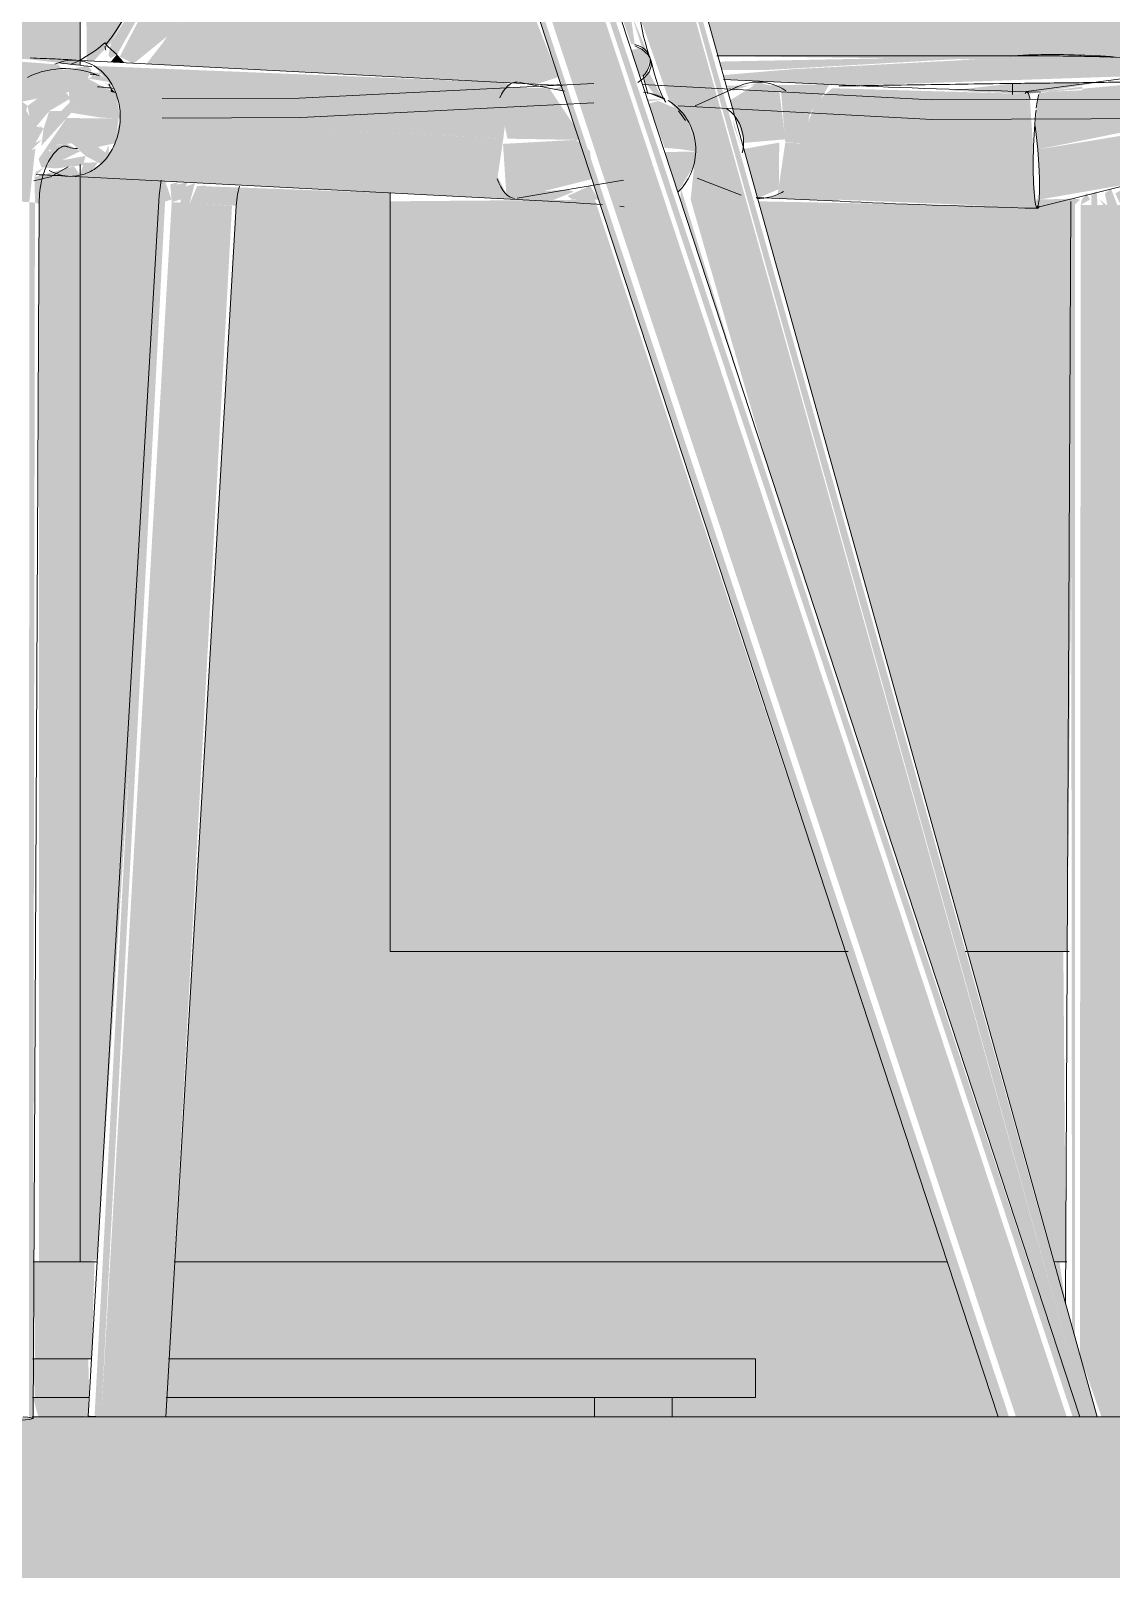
# Model space of a CAD drawing. Header units: inches. Extents: x -23034 to -8288, y -132 to 853.
# Drawn here: x -19226.67 to -19212.73, y -1.96 to 17.87 of the extents above; entities that cross this region are included whole.
import ezdxf

# ---------------------------------------------------------------- set-up
doc = ezdxf.new("R2010")
doc.units = ezdxf.units.IN
doc.header["$MEASUREMENT"] = 0
for name, color, linetype, lineweight in [('A-DOOR', 31, 'Continuous', 9), ('A-GLAZ-CWMG', 51, 'Continuous', 9), ('C-BLDG-PADS', 91, 'Continuous', 9), ('I-FURN', 30, 'Continuous', 9)]:
    doc.layers.add(name, color=color, linetype=linetype, lineweight=lineweight)

# ---------------------------------------------------------------- blocks, each defined once
blk = doc.blocks.new('HermanMiller_Collection_Air-Chair_SideChair_Arms - Arms-V30-Section 8')
at = {"layer": 'I-FURN'}
for points in [[(-26075.563, 0), (-26082.421, 20.636), (-26082.48, 20.578), (-26075.652, 0), (-26075.567, 0)], [(-26075.728, 0), (-26082.534, 20.578), (-26082.949, 20.422), (-26083.149, 20.348), (-26076.383, 0), (-26075.823, 0)], [(-26076.59, 0), (-26076.472, 0), (-26083.242, 20.368), (-26083.284, 20.331), (-26076.612, 0)], [(-26087.758, 17.455), (-26087.267, 17.854), (-26087.161, 18.111), (-26087.036, 18.921), (-26087.039, 19.175), (-26087.274, 19.149), (-26087.61, 18.176), (-26087.942, 17.541), (-26087.779, 17.457)], [(-26081.299, 17.697), (-26081.438, 18.668), (-26081.519, 19.164), (-26081.864, 19.207), (-26081.345, 17.703)], [(-26082.563, 17.185), (-26082.283, 17.279), (-26082.583, 18.033), (-26087.182, 18.028), (-26087.393, 17.71), (-26087.599, 17.447), (-26082.713, 17.193)], [(-26081.226, 17.263), (-26081.134, 17.371), (-26081.107, 17.536), (-26081.208, 17.661), (-26081.345, 17.625), (-26081.234, 17.288)], [(-26087.881, 17.462), (-26087.978, 17.57), (-26088.06, 17.471), (-26087.888, 17.462)], [(-26088.359, 17.259), (-26088.303, 17.369), (-26088.359, 17.419), (-26088.681, 17.369), (-26088.657, 17.337), (-26088.374, 17.331)], [(-26087.99, 17.069), (-26088.06, 17.14), (-26088.06, 17.09)], [(-26081.958, 16.466), (-26082.401, 17.132), (-26082.945, 17.149), (-26083.04, 16.953), (-26082.942, 16.483), (-26081.961, 16.466)], [(-26082.242, 17.154), (-26082.266, 17.177), (-26082.266, 17.158)], [(-26080.512, 16.318), (-26080.603, 16.695), (-26080.723, 16.85), (-26080.718, 16.853), (-26080.996, 16.969), (-26081.118, 16.935), (-26080.913, 16.364), (-26080.732, 16.35)], [(-26082.391, 15.675), (-26082.084, 15.8), (-26082.177, 15.826), (-26082.959, 15.775), (-26083.068, 15.993), (-26082.995, 16.484), (-26087.936, 16.742), (-26088.028, 16.376), (-26088.185, 16.156), (-26088.438, 16.014), (-26088.577, 15.997), (-26082.418, 15.676)], [(-26082.85, 15.713), (-26081.841, 15.964), (-26081.877, 16.325), (-26082.058, 16.468), (-26082.999, 16.416), (-26082.957, 15.773), (-26082.852, 15.714)], [(-26089.061, -0.022), (-26089.036, 15.658), (-26089.109, 15.665), (-26089.113, -0.007), (-26089.07, -0.015)]]:
    blk.add_hatch(color=256, dxfattribs=at).paths.add_polyline_path(points, flags=0)
h = blk.add_hatch(color=256, dxfattribs=at)
h.paths.add_polyline_path([(-26088.058, 17.521), (-26087.971, 17.577), (-26087.508, 18.397), (-26087.336, 19.21), (-26087.413, 19.204), (-26087.699, 18.29), (-26088.052, 17.726), (-26088.088, 17.56)], flags=0)
h.paths.add_polyline_path([(-26087.699, 18.396), (-26087.526, 18.686), (-26087.618, 18.654), (-26087.699, 18.397)], flags=0)
h.paths.add_polyline_path([(-26088.131, 17.674), (-26087.73, 18.29), (-26087.867, 18.115), (-26088.122, 17.688)], flags=0)
h = blk.add_hatch(color=256, dxfattribs=at)
h.paths.add_polyline_path([(-26081.317, 18.324), (-26081.363, 19.118), (-26081.433, 19.095), (-26081.368, 18.162), (-26081.369, 18.399), (-26081.33, 18.376)], flags=0)
h.paths.add_polyline_path([(-26081.142, 17.606), (-26081.343, 18.09), (-26081.208, 17.661)], flags=0)
h = blk.add_hatch(color=256, dxfattribs=at)
h.paths.add_polyline_path([(-26087.936, 16.742), (-26087.99, 17.069), (-26088.359, 17.259), (-26088.382, 17.369), (-26088.657, 17.337), (-26088.732, 17.439), (-26089.8, 17.52), (-26090.159, 17.47), (-26090.877, 17.405), (-26091.038, 17.151), (-26091.083, 16.828), (-26089.4, 16.855), (-26089.295, 16.941), (-26088.597, 17.085), (-26088.588, 16.948), (-26088.699, 16.838), (-26088.188, 16.755), (-26087.948, 16.743)], flags=0)
h.paths.add_polyline_path([(-26088.546, 16.839), (-26088.473, 16.865), (-26088.541, 16.839)], flags=0)
h.paths.add_polyline_path([(-26088.06, 17.212), (-26088.205, 17.313), (-26088.359, 17.259), (-26088.155, 17.227)], flags=0)
h.paths.add_polyline_path([(-26090.576, 17.311), (-26090.587, 17.425), (-26090.43, 17.347)], flags=0)
h = blk.add_hatch(color=256, dxfattribs=at)
h.paths.add_polyline_path([(-26088.023, 17.136), (-26088.155, 17.227), (-26088.06, 17.14)], flags=0)
h.paths.add_polyline_path([(-26088.303, 17.278), (-26088.155, 17.331), (-26088.303, 17.337), (-26088.303, 17.331)], flags=0)
h = blk.add_hatch(color=256, dxfattribs=at)
h.paths.add_polyline_path([(-26082.995, 16.484), (-26082.91, 17.179), (-26082.966, 17.206), (-26088.271, 17.421), (-26088.021, 17.133), (-26087.948, 16.909), (-26087.936, 16.742), (-26083.059, 16.488)], flags=0)
h.paths.add_polyline_path([(-26082.223, 17.097), (-26082.242, 17.154), (-26082.362, 17.124)], flags=0)
h = blk.add_hatch(color=256, dxfattribs=at)
h.paths.add_polyline_path([(-26088.953, 16.391), (-26088.546, 16.839), (-26088.851, 16.84), (-26088.924, 16.615)], flags=0)
h.paths.add_polyline_path([(-26089.13, 16.907), (-26089.106, 16.771), (-26089.15, 16.85)], flags=0)
h.paths.add_polyline_path([(-26089.109, 15.665), (-26089.031, 16.356), (-26089.083, 16.333), (-26088.924, 16.615), (-26089.018, 16.64), (-26088.851, 16.84), (-26088.572, 17.004), (-26088.692, 17.138), (-26088.851, 17.05), (-26088.918, 17.062), (-26089.13, 16.907), (-26089.21, 16.965), (-26089.381, 16.894), (-26089.553, 16.579), (-26089.691, 16.448), (-26089.584, 15.676), (-26089.208, 15.67)], flags=0)
h = blk.add_hatch(color=256, dxfattribs=at)
h.paths.add_polyline_path([(-26080.645, 16.715), (-26080.727, 16.801), (-26080.645, 16.715)], flags=0)
h.paths.add_polyline_path([(-26081.127, 16.963), (-26080.915, 16.991), (-26081.137, 16.991), (-26081.132, 16.975)], flags=0)
h = blk.add_hatch(color=256, dxfattribs=at)
h.paths.add_polyline_path([(-26090.327, 16.074), (-26089.62, 16.161), (-26089.656, 16.231), (-26089.685, 16.338), (-26089.609, 16.526), (-26089.431, 16.803), (-26091.101, 16.828), (-26090.991, 16.355), (-26090.906, 16.232), (-26090.191, 16.149)], flags=0)
h.paths.add_polyline_path([(-26088.765, 16.099), (-26088.412, 16.143), (-26088.384, 16.26), (-26088.185, 16.156), (-26088.083, 16.274), (-26088.224, 16.376), (-26088.004, 16.423), (-26087.956, 16.743), (-26088.628, 16.749), (-26088.99, 16.22), (-26088.953, 16.115), (-26088.887, 16.11)], flags=0)
h.paths.add_polyline_path([(-26088.686, 16.205), (-26088.862, 16.333), (-26088.749, 16.403), (-26088.559, 16.423), (-26088.384, 16.26)], flags=0)
h.paths.add_polyline_path([(-26088.924, 16.615), (-26088.999, 16.663), (-26088.953, 16.619)], flags=0)
h.paths.add_polyline_path([(-26089.083, 16.333), (-26088.942, 16.475), (-26089.029, 16.429), (-26089.071, 16.354)], flags=0)
h.paths.add_polyline_path([(-26089.691, 16.448), (-26089.66, 16.696), (-26089.583, 16.64), (-26089.681, 16.465)], flags=0)
h = blk.add_hatch(color=256, dxfattribs=at)
h.paths.add_polyline_path([(-26090.472, 15.697), (-26089.843, 15.85), (-26089.797, 16.016), (-26089.775, 15.924), (-26089.837, 16.079), (-26090.191, 16.149), (-26090.461, 16.098), (-26090.49, 15.778)], flags=0)
h.paths.add_polyline_path([(-26089.04, 15.988), (-26088.919, 16.112), (-26089.025, 16.055), (-26089.037, 16.002)], flags=0)
h.paths.add_polyline_path([(-26088.686, 16.205), (-26088.45, 16.322), (-26088.623, 16.416), (-26088.839, 16.382), (-26088.83, 16.258), (-26088.7, 16.21)], flags=0)
h = blk.add_hatch(color=256, dxfattribs=at)
h.paths.add_polyline_path([(-26081.763, 15.696), (-26081.874, 15.877), (-26082.164, 15.745), (-26082.107, 15.699), (-26081.949, 15.698)], flags=0)
h.paths.add_polyline_path([(-26080.744, 15.793), (-26080.543, 16.124), (-26080.512, 16.318), (-26080.913, 16.31), (-26080.786, 15.922)], flags=0)
for p, q in [((-26075.561, 0), (-26082.367, 20.741)), ((-26083.317, 20.429), (-26076.614, 0)), ((-26088.105, 17.711), (-26088.132, 17.721)), ((-26088.573, 17.443), (-26088.473, 17.483)), ((-26082.334, 17.173), (-26088.516, 17.496)), ((-26082.205, 17.094), (-26082.797, 17.21)), ((-26082.232, 17.168), (-26082.334, 17.173)), ((-26080.645, 16.717), (-26080.736, 16.844)), ((-26088.6, 15.998), (-26082.412, 15.675)), ((-26082.817, 15.714), (-26081.446, 15.946)), ((-26089.06, -0.021), (-26088.983, 15.645))]:
    blk.add_line(p, q, dxfattribs=at)
at = {"layer": 'I-FURN', "flags": 128}
for points in [[(-26087.449, 19.197), (-26087.471, 19.09), (-26087.496, 18.983), (-26087.524, 18.877), (-26087.556, 18.771), (-26087.591, 18.667), (-26087.63, 18.563), (-26087.671, 18.461), (-26087.715, 18.361), (-26087.763, 18.262), (-26087.813, 18.166), (-26087.866, 18.071), (-26087.922, 17.979), (-26087.98, 17.889), (-26088.041, 17.802), (-26088.104, 17.718), (-26088.122, 17.694)], [(-26081.112, 17.551), (-26081.138, 17.631), (-26081.162, 17.714), (-26081.185, 17.8), (-26081.204, 17.889), (-26081.222, 17.981), (-26081.237, 18.076), (-26081.249, 18.174), (-26081.259, 18.274), (-26081.266, 18.376), (-26081.27, 18.48), (-26081.271, 18.585), (-26081.27, 18.692), (-26081.265, 18.801), (-26081.258, 18.91), (-26081.248, 19.02), (-26081.245, 19.052)], [(-26088.467, 17.486), (-26088.244, 17.627), (-26088.134, 17.72)], [(-26088.132, 17.721), (-26088.132, 17.711), (-26088.105, 17.681), (-26088.052, 17.633), (-26087.978, 17.57)], [(-26081.298, 17.681), (-26081.202, 17.633), (-26081.132, 17.57), (-26081.092, 17.498), (-26081.086, 17.42)], [(-26088.504, 17.495), (-26088.529, 17.497), (-26088.555, 17.498), (-26088.583, 17.5), (-26088.611, 17.502), (-26088.642, 17.504), (-26088.673, 17.505), (-26088.706, 17.507), (-26088.74, 17.509), (-26088.775, 17.511), (-26088.811, 17.512), (-26088.849, 17.514), (-26088.888, 17.516), (-26088.928, 17.518), (-26088.968, 17.519), (-26089.01, 17.521), (-26089.053, 17.523), (-26089.097, 17.524)], [(-26080.901, 16.955), (-26080.911, 16.971), (-26080.95, 17.046), (-26080.988, 17.139), (-26081.049, 17.328), (-26081.089, 17.486)], [(-26088.702, 17.386), (-26088.766, 17.381), (-26088.83, 17.372), (-26088.894, 17.359), (-26088.956, 17.343), (-26089.017, 17.323), (-26089.076, 17.3), (-26089.134, 17.273)], [(-26088.702, 17.386), (-26088.637, 17.387), (-26088.573, 17.384), (-26088.509, 17.377), (-26088.445, 17.367), (-26088.382, 17.353), (-26088.321, 17.335), (-26088.261, 17.314), (-26088.206, 17.292)], [(-26081.086, 17.42), (-26081.114, 17.342), (-26081.173, 17.27), (-26081.261, 17.207)], [(-26087.393, 16.999), (-26085.629, 17.006), (-26081.827, 17.195)], [(-26081.056, 17.056), (-26081.129, 17.074), (-26081.186, 17.084)], [(-26080.913, 16.99), (-26080.915, 16.991), (-26081.095, 17.066), (-26081.133, 17.075)], [(-26087.393, 16.749), (-26085.605, 16.757), (-26081.826, 16.945)], [(-26088.655, 16.387), (-26088.66, 16.386), (-26088.664, 16.386), (-26088.669, 16.385), (-26088.675, 16.383), (-26088.681, 16.381), (-26088.687, 16.379), (-26088.695, 16.375), (-26088.703, 16.371), (-26088.712, 16.366), (-26088.722, 16.359), (-26088.732, 16.351), (-26088.744, 16.342), (-26088.755, 16.331), (-26088.768, 16.319), (-26088.78, 16.305), (-26088.793, 16.29), (-26088.807, 16.273), (-26088.82, 16.254), (-26088.833, 16.234), (-26088.847, 16.212), (-26088.86, 16.189), (-26088.872, 16.164), (-26088.885, 16.137), (-26088.897, 16.11), (-26088.908, 16.08), (-26088.919, 16.05), (-26088.929, 16.019), (-26088.938, 15.986), (-26088.947, 15.952), (-26088.955, 15.918), (-26088.961, 15.882), (-26088.967, 15.846), (-26088.972, 15.809), (-26088.976, 15.772), (-26088.979, 15.734), (-26088.982, 15.696), (-26088.983, 15.658), (-26088.983, 15.645)], [(-26088.655, 16.387), (-26088.651, 16.387), (-26088.646, 16.386), (-26088.641, 16.386), (-26088.636, 16.385), (-26088.629, 16.384), (-26088.622, 16.382), (-26088.615, 16.379), (-26088.607, 16.376)], [(-26089.05, 15.938), (-26088.834, 15.991), (-26088.608, 16.119)], [(-26088.613, 15.999), (-26088.631, 16), (-26088.65, 16.001), (-26088.672, 16.003), (-26088.695, 16.004), (-26088.72, 16.006), (-26088.748, 16.007), (-26088.776, 16.009), (-26088.807, 16.01), (-26088.839, 16.012), (-26088.872, 16.014), (-26088.907, 16.015), (-26088.943, 16.017), (-26088.98, 16.018), (-26089.018, 16.02)], [(-26081.716, 15.632), (-26081.79, 15.638), (-26081.872, 15.644), (-26081.96, 15.649), (-26082.054, 15.655), (-26082.155, 15.661), (-26082.261, 15.667), (-26082.373, 15.673), (-26082.412, 15.675)], [(-26081.435, 15.605), (-26081.458, 15.608), (-26081.492, 15.612)], [(-26076.614, 0), (-26076.612, 0), (-26076.59, 0), (-26076.542, 0), (-26076.472, 0)], [(-26076.472, 0), (-26076.383, 0), (-26076.278, 0), (-26076.164, 0), (-26076.047, 0), (-26075.931, 0), (-26075.823, 0), (-26075.728, 0)], [(-26075.728, 0), (-26075.652, 0), (-26075.597, 0), (-26075.567, 0), (-26075.563, 0)]]:
    blk.add_lwpolyline(points, dxfattribs=at)
at = {"layer": 'I-FURN'}
for centre, major_axis, ratio, start_param, end_param in [((-26087.73, 17.385), (-0.393, 0.31), 0.26753, 0.154175, 0.415975), ((-26081.583, 17.385), (0.471, 0.167), 0.596783, 5.443965, 7.014761), ((-26083.758, 101.858), (0, 84.69), 0.707107, 3.058682, 3.065617), ((-26088.406, 16.834), (0.201, 0.458), 0.710322, 0.092484, 0.337907), ((-26088.406, 16.834), (0.201, 0.458), 0.710322, 5.573895, 5.835694), ((-26082.831, 16.463), (0.01, 0.75), 0.422766, 6.255951, 7.041349), ((-26081.259, 16.334), (0.202, 0.722), 0.995009, 6.073844, 6.271283), ((-26081.259, 16.334), (0.202, 0.722), 0.995009, 4.962286, 6.009483), ((-26088.406, 16.834), (0.201, 0.458), 0.710322, 3.141593, 3.4795), ((-26081.259, 16.334), (0.202, 0.722), 0.995009, 4.176887, 4.962286), ((-26082.831, 16.463), (0.01, 0.75), 0.422766, 2.299651, 3.114358), ((-26089.56, -0.018), (-0.5, 0.002), 0.058011, 2.298549, 3.869345)]:
    blk.add_ellipse(centre, major_axis=major_axis, ratio=ratio, start_param=start_param, end_param=end_param, dxfattribs=at)
for points, knots in [([(-26088.781, 17.443), (-26088.749, 17.458), (-26088.669, 17.486), (-26088.587, 17.497), (-26088.54, 17.496)], [0.7529809, 0.7529809, 0.7529809, 0.7529809, 0.8571429, 1, 1, 1, 1]), ([(-26088.54, 17.496), (-26088.446, 17.495), (-26088.261, 17.444), (-26088.061, 17.246), (-26087.954, 16.995), (-26087.934, 16.826), (-26087.936, 16.742)], [0, 0, 0, 0, 0.285714, 0.571429, 0.785714, 1, 1, 1, 1]), ([(-26087.936, 16.742), (-26087.939, 16.629), (-26087.987, 16.404), (-26088.156, 16.158), (-26088.367, 16.023), (-26088.507, 15.997), (-26088.577, 15.997)], [0, 0, 0, 0, 0.285714, 0.571429, 0.785714, 1, 1, 1, 1])]:
    blk.add_open_spline(points, degree=3, knots=knots, dxfattribs=at)
for points in [[(-26088.019, 17.131), (-26088.09, 17.139), (-26088.16, 17.146), (-26088.231, 17.153)], [(-26082.347, 17.174), (-26082.319, 17.175), (-26082.292, 17.176), (-26082.266, 17.177)], [(-26088.577, 15.997), (-26088.624, 15.998), (-26088.718, 16.011), (-26088.808, 16.049), (-26088.851, 16.073)]]:
    blk.add_open_spline(points, degree=3, dxfattribs=at)
blk = doc.blocks.new('Falcon 7700 Series Pedestal Base - 36_ Square Top x 30_ - Wheelchair Height-V35-Section 8')
at = {"layer": 'I-FURN'}
h = blk.add_hatch(color=256, dxfattribs=at)
h.paths.add_polyline_path([(-26086.494, 0.25), (-26079.741, 0.25), (-26079.741, 0.75), (-26087.305, 0.75), (-26087.335, 0.25)], flags=0)
h.paths.add_polyline_path([(-26088.993, 0.25), (-26088.335, 0.25), (-26088.348, 0.75), (-26089.057, 0.75), (-26089.036, 0.25)], flags=0)
h.paths.add_polyline_path([(-26090.751, 0.25), (-26090.891, 0.75), (-26095.297, 0.75), (-26095.297, 0.25)], flags=0)
blk.add_hatch(color=256, dxfattribs=at).paths.add_polyline_path([(-26081.449, 0), (-26081.19, 0), (-26081.19, 0.25), (-26081.449, 0.25)], flags=0)
for p, q in [((-26089.067, 0.75), (-26088.304, 0.75)), ((-26087.315, 0.75), (-26079.741, 0.75)), ((-26079.741, 0.25), (-26079.741, 0.75)), ((-26088.334, 0.25), (-26089.069, 0.25)), ((-26079.741, 0.25), (-26087.344, 0.25)), ((-26081.819, 0.25), (-26081.819, 0)), ((-26080.819, 0), (-26080.819, 0.25))]:
    blk.add_line(p, q, dxfattribs=at)
blk = doc.blocks.new('HermanMiller_Collection_Air-Chair_SideChair_Arms - Arms-V36-Section 8')
at = {"layer": 'I-FURN'}
for points in [[(-26075.47, 0), (-26075.337, 0), (-26081.17, 20.653), (-26081.156, 20.399), (-26075.563, 0.331)], [(-26075.47, 0), (-26081.183, 20.399), (-26081.246, 18.09), (-26080.851, 16.96), (-26080.582, 16.64), (-26080.515, 16.298), (-26080.579, 15.697), (-26079.57, 12.214), (-26075.558, 0)], [(-26079.632, 17.367), (-26076.385, 17.552), (-26080.208, 17.477), (-26080.178, 17.367)], [(-26076.085, 15.697), (-26074.929, 15.898), (-26074.226, 16.21), (-26074.11, 16.306), (-26073.764, 16.482), (-26073.171, 17.072), (-26073.123, 17.219), (-26073.374, 17.42), (-26073.969, 16.904), (-26074.878, 16.545), (-26076.102, 16.344), (-26076.079, 15.816)], [(-26079.896, 16.428), (-26079.358, 16.475), (-26079.441, 17.144), (-26079.707, 17.204), (-26080.069, 16.978), (-26079.901, 16.489)], [(-26076.159, 16.318), (-26076.207, 17.059), (-26076.223, 17.06), (-26078.753, 17.133), (-26078.959, 16.953), (-26079.097, 16.617), (-26079.119, 16.423), (-26076.593, 16.331)], [(-26076.427, 17.069), (-26076.427, 17.195), (-26077.238, 17.103), (-26076.593, 17.076)], [(-26076.221, 17.06), (-26076.151, 17.07), (-26075.308, 17.208), (-26076.427, 17.195), (-26076.427, 17.069), (-26076.223, 17.06)], [(-26079.919, 16.348), (-26080.035, 16.738), (-26080.02, 16.64)], [(-26079.717, 15.714), (-26079.442, 15.832), (-26079.436, 16.433), (-26079.907, 16.348), (-26079.861, 16.233), (-26079.735, 15.779)], [(-26078.636, 15.675), (-26078.884, 15.775), (-26079.061, 16.048), (-26079.119, 16.423), (-26079.359, 16.428), (-26079.456, 15.771), (-26079.549, 15.718), (-26078.753, 15.68)], [(-26076.123, 15.606), (-26076.161, 16.124), (-26076.159, 16.318), (-26079.119, 16.423), (-26079.061, 16.048), (-26078.884, 15.775), (-26078.753, 15.699), (-26076.593, 15.613)], [(-26087.272, 15.665), (-26087.195, 15.925), (-26087.29, 15.893), (-26087.273, 15.675)], [(-26088.196, 0), (-26088.182, 0), (-26087.357, 15.67), (-26087.438, 15.675), (-26088.267, 0.005)], [(-26076.094, 15.639), (-26076.113, 15.755), (-26076.097, 15.647)], [(-26087.82, 0), (-26087.475, 0), (-26086.567, 15.624), (-26087.272, 15.665), (-26088.182, 0), (-26087.95, 0)], [(-26087.475, 0), (-26087.349, 0), (-26086.494, 15.62), (-26086.567, 15.624), (-26087.475, 0)], [(-26075.62, 1.015), (-26075.621, 15.637), (-26075.674, 15.622), (-26075.66, 1.158), (-26075.652, 1.129)], [(-26075.28, 0), (-26074.919, 0), (-26074.842, 15.624), (-26075.548, 15.63), (-26075.558, 0.791), (-26075.28, 0)]]:
    blk.add_hatch(color=256, dxfattribs=at).paths.add_polyline_path(points, flags=0)
h = blk.add_hatch(color=256, dxfattribs=at)
h.paths.add_polyline_path([(-26079.825, 12.993), (-26080.705, 15.842), (-26080.712, 15.697), (-26080.001, 13.528)], flags=0)
h.paths.add_polyline_path([(-26080.943, 17.002), (-26081.134, 17.371), (-26081.174, 17.223), (-26081.04, 17.043), (-26080.958, 17.009)], flags=0)
h.paths.add_polyline_path([(-26081.343, 18.09), (-26081.353, 18.465), (-26081.344, 18.109)], flags=0)
h = blk.add_hatch(color=256, dxfattribs=at)
h.paths.add_polyline_path([(-26078.658, 17.162), (-26074.231, 17.312), (-26074.137, 17.426), (-26075.788, 17.548), (-26076.612, 17.52), (-26079.264, 17.379), (-26080.16, 17.303), (-26080.144, 17.246), (-26078.63, 17.168)], flags=0)
h.paths.add_polyline_path([(-26074.141, 17.281), (-26073.872, 17.394), (-26074.095, 17.325)], flags=0)
h = blk.add_hatch(color=256, dxfattribs=at)
h.paths.add_polyline_path([(-26073.988, 17.426), (-26073.976, 17.343), (-26074.01, 17.406)], flags=0)
h.paths.add_polyline_path([(-26075.525, 17.107), (-26075.525, 17.154), (-26076.087, 17.084)], flags=0)
h.paths.add_polyline_path([(-26076.102, 16.344), (-26074.637, 16.64), (-26073.775, 17.072), (-26073.374, 17.42), (-26073.738, 17.589), (-26074.474, 17.206), (-26074.856, 17.19), (-26076.087, 17.074), (-26076.102, 16.992), (-26076.135, 16.64), (-26076.112, 16.444)], flags=0)
h = blk.add_hatch(color=256, dxfattribs=at)
h.paths.add_polyline_path([(-26079.119, 16.423), (-26079.043, 16.798), (-26078.852, 17.073), (-26078.789, 17.183), (-26080.121, 17.165), (-26080.042, 17.099), (-26079.688, 17.212), (-26079.412, 17.081), (-26079.358, 16.434)], flags=0)
h.paths.add_polyline_path([(-26081.159, 17.057), (-26081.152, 17.144), (-26081.161, 17.066)], flags=0)
h = blk.add_hatch(color=256, dxfattribs=at)
h.paths.add_polyline_path([(-26086.911, 15.643), (-26086.825, 15.878), (-26086.944, 15.873), (-26086.916, 15.675)], flags=0)
h.paths.add_polyline_path([(-26087.041, 15.651), (-26086.971, 15.913), (-26087.09, 15.865), (-26087.164, 15.658)], flags=0)
h = blk.add_hatch(color=256, dxfattribs=at)
h.paths.add_polyline_path([(-26075.203, 15.619), (-26075.073, 15.621), (-26075.158, 15.836), (-26075.236, 15.777), (-26075.219, 15.697)], flags=0)
h.paths.add_polyline_path([(-26075.331, 15.621), (-26075.341, 15.805), (-26075.409, 15.769), (-26075.409, 15.623)], flags=0)
for p, q in [((-26075.336, 0), (-26081.111, 20.719)), ((-26076.193, 17.552), (-26080.241, 17.551)), ((-26081.193, 17.287), (-26081.13, 17.061)), ((-26079.966, 17.157), (-26080.522, 16.908)), ((-26078.582, 17.173), (-26080.157, 17.247)), ((-26076.427, 17.053), (-26076.427, 17.195)), ((-26076.245, 17.091), (-26076.263, 17.066)), ((-26080.495, 15.972), (-26079.927, 15.754)), ((-26087.439, 15.676), (-26088.349, 0.011)), ((-26079.733, 15.726), (-26078.652, 15.675)), ((-26087.348, 0), (-26086.441, 15.618)), ((-26075.674, 15.65), (-26075.744, 1.459)), ((-26075.674, 15.671), (-26075.674, 15.65))]:
    blk.add_line(p, q, dxfattribs=at)
at = {"layer": 'I-FURN', "flags": 128}
for points in [[(-26076.246, 17.091), (-26074.577, 17.316), (-26074.159, 17.486), (-26073.935, 17.627), (-26073.826, 17.72)], [(-26075.111, 17.535), (-26075.159, 17.536), (-26075.207, 17.537), (-26075.256, 17.539), (-26075.304, 17.54), (-26075.353, 17.541), (-26075.401, 17.542), (-26075.449, 17.543), (-26075.497, 17.544), (-26075.545, 17.545), (-26075.592, 17.546), (-26075.639, 17.547), (-26075.686, 17.548), (-26075.731, 17.548), (-26075.777, 17.549), (-26075.821, 17.55), (-26075.865, 17.55), (-26075.908, 17.551), (-26075.95, 17.551), (-26075.991, 17.552), (-26076.031, 17.552), (-26076.07, 17.552), (-26076.108, 17.552), (-26076.145, 17.552), (-26076.18, 17.552), (-26076.193, 17.552)], [(-26081.2, 17.18), (-26077.472, 16.983), (-26071.338, 17.005), (-26067.522, 17.193)], [(-26078.582, 17.173), (-26078.45, 17.167), (-26078.313, 17.161), (-26078.171, 17.155), (-26078.026, 17.149), (-26077.876, 17.143), (-26077.723, 17.137), (-26077.567, 17.132), (-26077.407, 17.126), (-26077.245, 17.12), (-26077.08, 17.115), (-26076.913, 17.109), (-26076.743, 17.104), (-26076.572, 17.098), (-26076.399, 17.093), (-26076.225, 17.088), (-26076.066, 17.084)], [(-26076.198, 16.991), (-26076.223, 17.066), (-26076.245, 17.091)], [(-26076.114, 15.597), (-26074.525, 15.991), (-26073.543, 16.544), (-26073.241, 16.833), (-26073.026, 17.12)], [(-26080.741, 16.906), (-26077.462, 16.732), (-26071.314, 16.755), (-26067.521, 16.943)], [(-26076.102, 16.344), (-26076.122, 16.537), (-26076.135, 16.643)], [(-26076.115, 15.597), (-26076.097, 15.622), (-26076.085, 15.697), (-26076.079, 15.816), (-26076.08, 15.97), (-26076.088, 16.151), (-26076.102, 16.344)], [(-26087.406, 15.948), (-26087.418, 15.882), (-26087.427, 15.815), (-26087.434, 15.749), (-26087.439, 15.682), (-26087.439, 15.676)], [(-26086.441, 15.618), (-26086.438, 15.655), (-26086.434, 15.692), (-26086.429, 15.729), (-26086.423, 15.765), (-26086.416, 15.801), (-26086.408, 15.836), (-26086.399, 15.871)], [(-26078.652, 15.675), (-26078.517, 15.669), (-26078.378, 15.663), (-26078.234, 15.657), (-26078.087, 15.65), (-26077.935, 15.644), (-26077.78, 15.638), (-26077.622, 15.633), (-26077.461, 15.627), (-26077.297, 15.621), (-26077.13, 15.615), (-26076.961, 15.61), (-26076.79, 15.604), (-26076.617, 15.599), (-26076.443, 15.594), (-26076.267, 15.589), (-26076.107, 15.585)]]:
    blk.add_lwpolyline(points, dxfattribs=at)
at = {"layer": 'I-FURN'}
for centre, major_axis, ratio, start_param, end_param in [((-26079.707, 16.463), (-0.021, 0.75), 0.90616, 6.224803, 6.748402), ((-26079.707, 16.463), (-0.021, 0.75), 0.90616, 5.701205, 6.224803), ((-26080.349, 16.444), (-0.014, 0.5), 0.90616, 4.654007, 5.701205), ((-26076.086, 16.334), (0.02, 0.75), 0.096081, 0.286594, 0.768007), ((-26076.086, 16.334), (0.02, 0.75), 0.096081, 0.810193, 1.595591), ((-26080.349, 16.444), (-0.014, 0.5), 0.90616, 4.392208, 4.654007), ((-26076.086, 16.334), (0.02, 0.75), 0.096081, 1.595591, 3.166388), ((-26079.707, 16.463), (-0.021, 0.75), 0.90616, 3.083211, 3.34501), ((-26079.707, 16.463), (-0.021, 0.75), 0.90616, 3.358196, 3.60681), ((-26076.086, 16.334), (0.02, 0.75), 0.096081, 3.166388, 3.428187), ((-26087.85, -0.018), (-0.499, 0.029), 0.004932, 0.057933, 0.843331)]:
    blk.add_ellipse(centre, major_axis=major_axis, ratio=ratio, start_param=start_param, end_param=end_param, dxfattribs=at)
for points, knots in [([(-26074.821, 17.508), (-26074.952, 17.525), (-26075.279, 17.553), (-26075.787, 17.571), (-26076.19, 17.566), (-26076.376, 17.555), (-26076.452, 17.548)], [-1, -1, -1, -1, -0.7, -0.4, -0.2, 0, 0, 0, 0]), ([(-26078.664, 17.162), (-26078.547, 17.164), (-26078.241, 17.169), (-26077.716, 17.177), (-26077.086, 17.186), (-26076.649, 17.192), (-26076.427, 17.195)], [-0.9122223, -0.9122223, -0.9122223, -0.9122223, -0.75, -0.5, -0.25, 0, 0, 0, 0]), ([(-26076.427, 17.195), (-26076.143, 17.198), (-26075.57, 17.205), (-26074.993, 17.212), (-26074.707, 17.215)], [-1, -1, -1, -1, -0.5, -0.0039032, -0.0039032, -0.0039032, -0.0039032])]:
    blk.add_open_spline(points, degree=3, knots=knots, dxfattribs=at)
blk = doc.blocks.new('Door_Single_Storefront - one-827453-Section 8')
at = {"layer": 'A-DOOR'}
h = blk.add_hatch(color=256, dxfattribs=at)
h.paths.add_polyline_path([(-26068.958, 2), (-26062.96, 2), (-26064.273, 6), (-26074.723, 6), (-26074.675, 2), (-26068.999, 2)], flags=0)
h.paths.add_polyline_path([(-26087.272, 15.665), (-26087.149, 15.7), (-26087.071, 15.919), (-26087.204, 15.893), (-26087.27, 15.67)], flags=0)
h.paths.add_polyline_path([(-26088.348, 2), (-26088.231, 2.028), (-26087.357, 15.67), (-26087.275, 15.7), (-26087.357, 15.934), (-26088.453, 15.991), (-26088.453, 2)], flags=0)
h.paths.add_polyline_path([(-26086.944, 15.873), (-26086.825, 15.84), (-26086.93, 15.775)], flags=0)
h.paths.add_polyline_path([(-26078.753, 2), (-26077.268, 2), (-26078.581, 6), (-26084.453, 6), (-26084.453, 15.782), (-26086.944, 15.873), (-26087.038, 15.651), (-26086.441, 15.619), (-26087.233, 2), (-26086.441, 2)], flags=0)
h.paths.add_polyline_path([(-26053.265, 2), (-26053.265, 96), (-26088.453, 96), (-26088.453, 30), (-26084.453, 30), (-26084.453, 92), (-26057.265, 92), (-26057.265, 6), (-26063.223, 6), (-26061.82, 2), (-26061.254, 2)], flags=0)
h.paths.add_polyline_path([(-26075.888, 2), (-26075.741, 2), (-26075.772, 6), (-26077.009, 6), (-26075.895, 2)], flags=0)
h.paths.add_polyline_path([(-26088.453, 16.013), (-26088.305, 16.068), (-26088.224, 16.177), (-26088.405, 16.174), (-26088.453, 16.014)], flags=0)
h.paths.add_polyline_path([(-26088.083, 16.274), (-26088.083, 16.402), (-26088.128, 16.306)], flags=0)
h.paths.add_polyline_path([(-26087.78, 18.115), (-26087.843, 18.156), (-26087.768, 18.156)], flags=0)
h.paths.add_polyline_path([(-26088.281, 17.483), (-26088.06, 17.715), (-26087.586, 18.535), (-26087.504, 18.778), (-26087.366, 19.783), (-26086.978, 22.771), (-26086.514, 25.57), (-26086.712, 26.636), (-26086.988, 27.087), (-26087.185, 27.244), (-26088.453, 27.078), (-26088.367, 17.487), (-26088.346, 17.486)], flags=0)
h.paths.add_polyline_path([(-26086.614, 26.396), (-26086.691, 26.437), (-26086.651, 26.475)], flags=0)
h.paths.add_polyline_path([(-26088.453, 28.113), (-26086.221, 28.267), (-26084.453, 28.347), (-26084.525, 28.75), (-26088.09, 28.75), (-26088.09, 28.5), (-26088.453, 28.45), (-26088.453, 28.123)], flags=0)
h = blk.add_hatch(color=256, dxfattribs=at)
h.paths.add_polyline_path([(-26084.453, 6), (-26078.581, 6), (-26081.815, 15.697), (-26084.453, 15.675), (-26084.453, 6.09)], flags=0)
h.paths.add_polyline_path([(-26069.01, 6), (-26064.273, 6), (-26067.587, 15.877), (-26067.632, 15.801), (-26067.661, 15.689), (-26070.114, 15.781), (-26074.818, 15.938), (-26075.101, 15.777), (-26075.027, 15.619), (-26074.675, 15.619), (-26074.675, 6), (-26070.114, 6)], flags=0)
h.paths.add_polyline_path([(-26075.548, 15.63), (-26075.429, 15.697), (-26075.47, 15.783), (-26075.533, 15.697), (-26075.546, 15.637)], flags=0)
h.paths.add_polyline_path([(-26075.721, 6), (-26075.621, 15.637), (-26075.555, 15.697), (-26075.625, 15.71), (-26076.116, 15.697), (-26076.151, 15.606), (-26079.706, 15.675), (-26077.009, 6), (-26075.728, 6)], flags=0)
h.paths.add_polyline_path([(-26079.448, 28.216), (-26079.537, 28.091), (-26079.351, 28.16), (-26079.445, 28.215)], flags=0)
h.paths.add_polyline_path([(-26057.265, 6), (-26057.265, 92), (-26084.453, 92), (-26084.453, 30), (-26069.841, 30), (-26069.841, 28.75), (-26084.453, 28.75), (-26084.453, 28.324), (-26080.423, 28.299), (-26079.062, 28.15), (-26078.81, 28.026), (-26078.753, 28.058), (-26078.639, 28.025), (-26078.495, 27.746), (-26078.377, 27.744), (-26078.375, 27.572), (-26075.523, 27.958), (-26072.538, 28.223), (-26069.841, 28.316), (-26066.227, 28.304), (-26064.756, 28.184), (-26064.451, 28.025), (-26064.238, 27.933), (-26064.177, 27.671), (-26064.212, 27.418), (-26064.529, 27.395), (-26064.631, 27.338), (-26064.839, 27.178), (-26064.613, 27), (-26064.685, 26.83), (-26065.805, 26.198), (-26066.208, 25.242), (-26066.34, 24.702), (-26066.574, 23.266), (-26066.904, 19.83), (-26067.02, 19.016), (-26066.978, 19.009), (-26066.881, 17.812), (-26066.825, 17.371), (-26066.881, 17.152), (-26066.801, 17.055), (-26066.561, 16.975), (-26066.225, 16.512), (-26066.417, 15.816), (-26066.435, 15.793), (-26063.223, 6), (-26061.254, 6)], flags=0)
h.paths.add_polyline_path([(-26075.203, 15.619), (-26075.304, 15.697), (-26075.25, 15.619)], flags=0)
h.paths.add_polyline_path([(-26072.394, 26.537), (-26072.513, 26.693), (-26072.428, 26.594)], flags=0)
h.paths.add_polyline_path([(-26074.374, 17.453), (-26073.976, 17.483), (-26073.801, 17.548), (-26073.813, 17.633), (-26073.737, 17.676), (-26073.758, 17.711), (-26073.215, 18.846), (-26073.104, 19.33), (-26072.662, 22.819), (-26072.21, 25.802), (-26072.566, 26.901), (-26072.994, 27.228), (-26077.366, 26.716), (-26080.06, 26.261), (-26080.26, 25.943), (-26080.523, 25.257), (-26080.665, 24.649), (-26080.803, 23.828), (-26081.12, 20.728), (-26081.023, 20.399), (-26080.228, 17.549), (-26074.553, 17.475), (-26074.392, 17.455)], flags=0)
h.paths.add_polyline_path([(-26067.056, 18.094), (-26067.023, 18.506), (-26067.052, 18.405)], flags=0)
h.paths.add_polyline_path([(-26066.418, 24.798), (-26066.297, 25.048), (-26066.401, 24.845)], flags=0)
h.paths.add_polyline_path([(-26080.725, 24.861), (-26080.616, 25.055), (-26080.698, 24.939)], flags=0)
h.paths.add_polyline_path([(-26072.191, 25.726), (-26072.253, 25.726), (-26072.21, 25.8)], flags=0)
h.paths.add_polyline_path([(-26072.277, 26.686), (-26072.709, 27.255), (-26072.78, 27.181), (-26072.309, 26.72)], flags=0)
h.paths.add_polyline_path([(-26079.375, 27.698), (-26079.373, 27.792), (-26079.375, 27.699)], flags=0)
for p, q in [((-26084.453, 6), (-26084.453, 15.791)), ((-26078.547, 6), (-26084.453, 6)), ((-26075.695, 6), (-26077.04, 6))]:
    blk.add_line(p, q, dxfattribs=at)
blk = doc.blocks.new('Rectangular Mullion - Rectangular Mullion 1-769168-Section 8')
at = {"layer": 'A-GLAZ-CWMG'}
h = blk.add_hatch(color=256, dxfattribs=at)
h.paths.add_polyline_path([(-26076.612, 0), (-26077.268, 2), (-26087.233, 2), (-26087.305, 0.75), (-26079.741, 0.75), (-26079.741, 0.25), (-26081.19, 0.25), (-26081.19, 0), (-26078.753, 0)], flags=0)
h.paths.add_polyline_path([(-26088.984, 0), (-26088.348, 0.01), (-26088.348, 0.25), (-26089.06, 0.25), (-26088.993, 0)], flags=0)
h.paths.add_polyline_path([(-26081.449, 0), (-26081.449, 0.25), (-26087.335, 0.25), (-26087.349, 0), (-26082.297, 0)], flags=0)
h.paths.add_polyline_path([(-26073.712, 0), (-26062.304, 0), (-26062.96, 2), (-26074.743, 2), (-26074.675, 0)], flags=0)
h.paths.add_polyline_path([(-26053.265, 0), (-26053.265, 2), (-26061.91, 2), (-26061.254, 0)], flags=0)
h.paths.add_polyline_path([(-26088.993, 0.75), (-26088.305, 0.75), (-26088.267, 2), (-26089.051, 2), (-26089.036, 0.75)], flags=0)
h.paths.add_polyline_path([(-26075.744, 1.458), (-26075.823, 2), (-26075.888, 1.976), (-26075.751, 1.485)], flags=0)
for p, q in [((-26088.23, 2), (-26089.06, 2)), ((-26077.267, 2), (-26087.242, 2)), ((-26075.726, 2), (-26075.896, 2))]:
    blk.add_line(p, q, dxfattribs=at)
blk = doc.blocks.new('Rectangular Mullion - Rectangular Mullion 1-827470-Section 8')
at = {"layer": 'A-GLAZ-CWMG'}
h = blk.add_hatch(color=256, dxfattribs=at)
h.paths.add_polyline_path([(-26088.453, 2), (-26088.453, 15.991), (-26088.453, 16.014), (-26088.532, 16.128), (-26089.04, 15.988), (-26089.036, 15.658), (-26088.984, 15.643), (-26088.984, 2)], flags=0)
h.paths.add_polyline_path([(-26089.815, 15.671), (-26089.709, 15.697), (-26089.798, 15.777), (-26089.815, 15.674)], flags=0)
h.paths.add_polyline_path([(-26090.203, 2), (-26090.049, 2), (-26089.9, 15.665), (-26089.819, 15.697), (-26089.904, 15.774), (-26090.392, 15.622), (-26090.453, 15.468), (-26090.453, 2.896), (-26090.247, 2.158)], flags=0)
h.paths.add_polyline_path([(-26088.453, 17.429), (-26088.505, 27.114), (-26090.453, 26.83), (-26090.453, 17.566), (-26089.112, 17.507), (-26088.472, 17.431)], flags=0)
h.paths.add_polyline_path([(-26090.453, 27.884), (-26088.453, 28.169), (-26088.453, 28.5), (-26090.38, 28.5), (-26090.453, 27.903)], flags=0)
h.paths.add_polyline_path([(-26090.453, 30), (-26088.453, 30), (-26088.453, 96), (-26090.453, 96), (-26090.453, 38.912)], flags=0)
for p, q in [((-26088.453, 17.429), (-26088.453, 27.12)), ((-26088.453, 16.013), (-26088.453, 16.152)), ((-26088.453, 2), (-26088.453, 15.991)), ((-26088.453, 2), (-26089.06, 2))]:
    blk.add_line(p, q, dxfattribs=at)

msp = doc.modelspace()

# ---------------------------------------------------------------- hatches: boundary and pattern name
at = {"layer": 'C-BLDG-PADS'}
h = msp.add_hatch(dxfattribs=at)
h.set_pattern_fill('FP_10', color=256, style=0, pattern_type=2)
h.set_pattern_definition([(50, (-32953.716, 71.503), (55.0854, -4.81984), [5.76, -63.36]), (355, (-32953.716, 71.503), (-10.65569, 57.76853), [4.608, -50.688]), (100.451, (-32949.126, 71.1), (44.42947, 52.94866), [4.895, -53.848]), (46.184, (-32953.716, 86.86), (81.96444, -12.71212), [8.64, -95.04]), (96.636, (-32946.886, 85.804), (71.7815, 74.81238), [7.343, -80.772]), (351.184, (-32953.72, 86.86), (71.78195, 74.81243), [6.912, -76.032]), (21, (-32946.036, 83.023), (45.84207, -30.92146), [5.76, -63.36]), (326, (-32946.036, 83.023), (18.68706, 55.69148), [4.608, -50.688]), (71.451, (-32942.216, 80.446), (64.52891, 24.77011), [4.895, -53.848]), (37.5, (-32953.716, 71.503), (0.933895, 25.566816), [2.534, -47.539, 2.534, -48.922, -50.88]), (37.5, (-32953.716, 71.503), (0.933895, 25.566816), [-101.53, 2.534, -48.346]), (7.5, (-32953.716, 71.503), (20.20404, 30.291303), [2.534, -26.803, 2.534, -46.387, -19.392]), (7.5, (-32953.716, 71.503), (20.20404, 30.291303), [-78.259, 2.534, -16.858]), (327.5, (-32970.843, 71.503), (40.997785, -1.732403), [2.534, -16.666, 2.534, -57.37, -79.488]), (327.5, (-32970.843, 71.503), (40.997785, -1.732403), [-79.104, 2.534, -76.954]), (317.5, (-32978.523, 71.503), (44.78888, 7.68784), [2.534, -22.426, 2.534, -37.248, -56.448]), (317.5, (-32978.523, 71.503), (44.78888, 7.68784), [-64.742, 2.534, -53.914])])
h.paths.add_polyline_path([(-19421.96786, -6), (-15196.21786, -6), (-15196.21786, 0), (-19421.96786, 0)], flags=0)

# ---------------------------------------------------------------- linework, layer by layer
for p, q in [((-19214.18966, 0), (-19226.64799, 0)), ((-18874.09286, 0), (-19213.14444, 0))]:
    msp.add_line(p, q, dxfattribs=at)

# ---------------------------------------------------------------- block references
at = {"layer": 'A-DOOR'}
msp.add_blockref('Door_Single_Storefront - one-827453-Section 8', (6862.42236, 0), dxfattribs=at)
at = {"layer": 'A-GLAZ-CWMG'}
for name in ['Rectangular Mullion - Rectangular Mullion 1-827470-Section 8', 'Rectangular Mullion - Rectangular Mullion 1-769168-Section 8']:
    msp.add_blockref(name, (6862.42236, 0), dxfattribs=at)
at = {"layer": 'I-FURN'}
for name in ['Falcon 7700 Series Pedestal Base - 36_ Square Top x 30_ - Wheelchair Height-V35-Section 8', 'HermanMiller_Collection_Air-Chair_SideChair_Arms - Arms-V30-Section 8', 'HermanMiller_Collection_Air-Chair_SideChair_Arms - Arms-V36-Section 8']:
    msp.add_blockref(name, (6862.42236, 0), dxfattribs=at)

doc.saveas('drawing.dxf')
